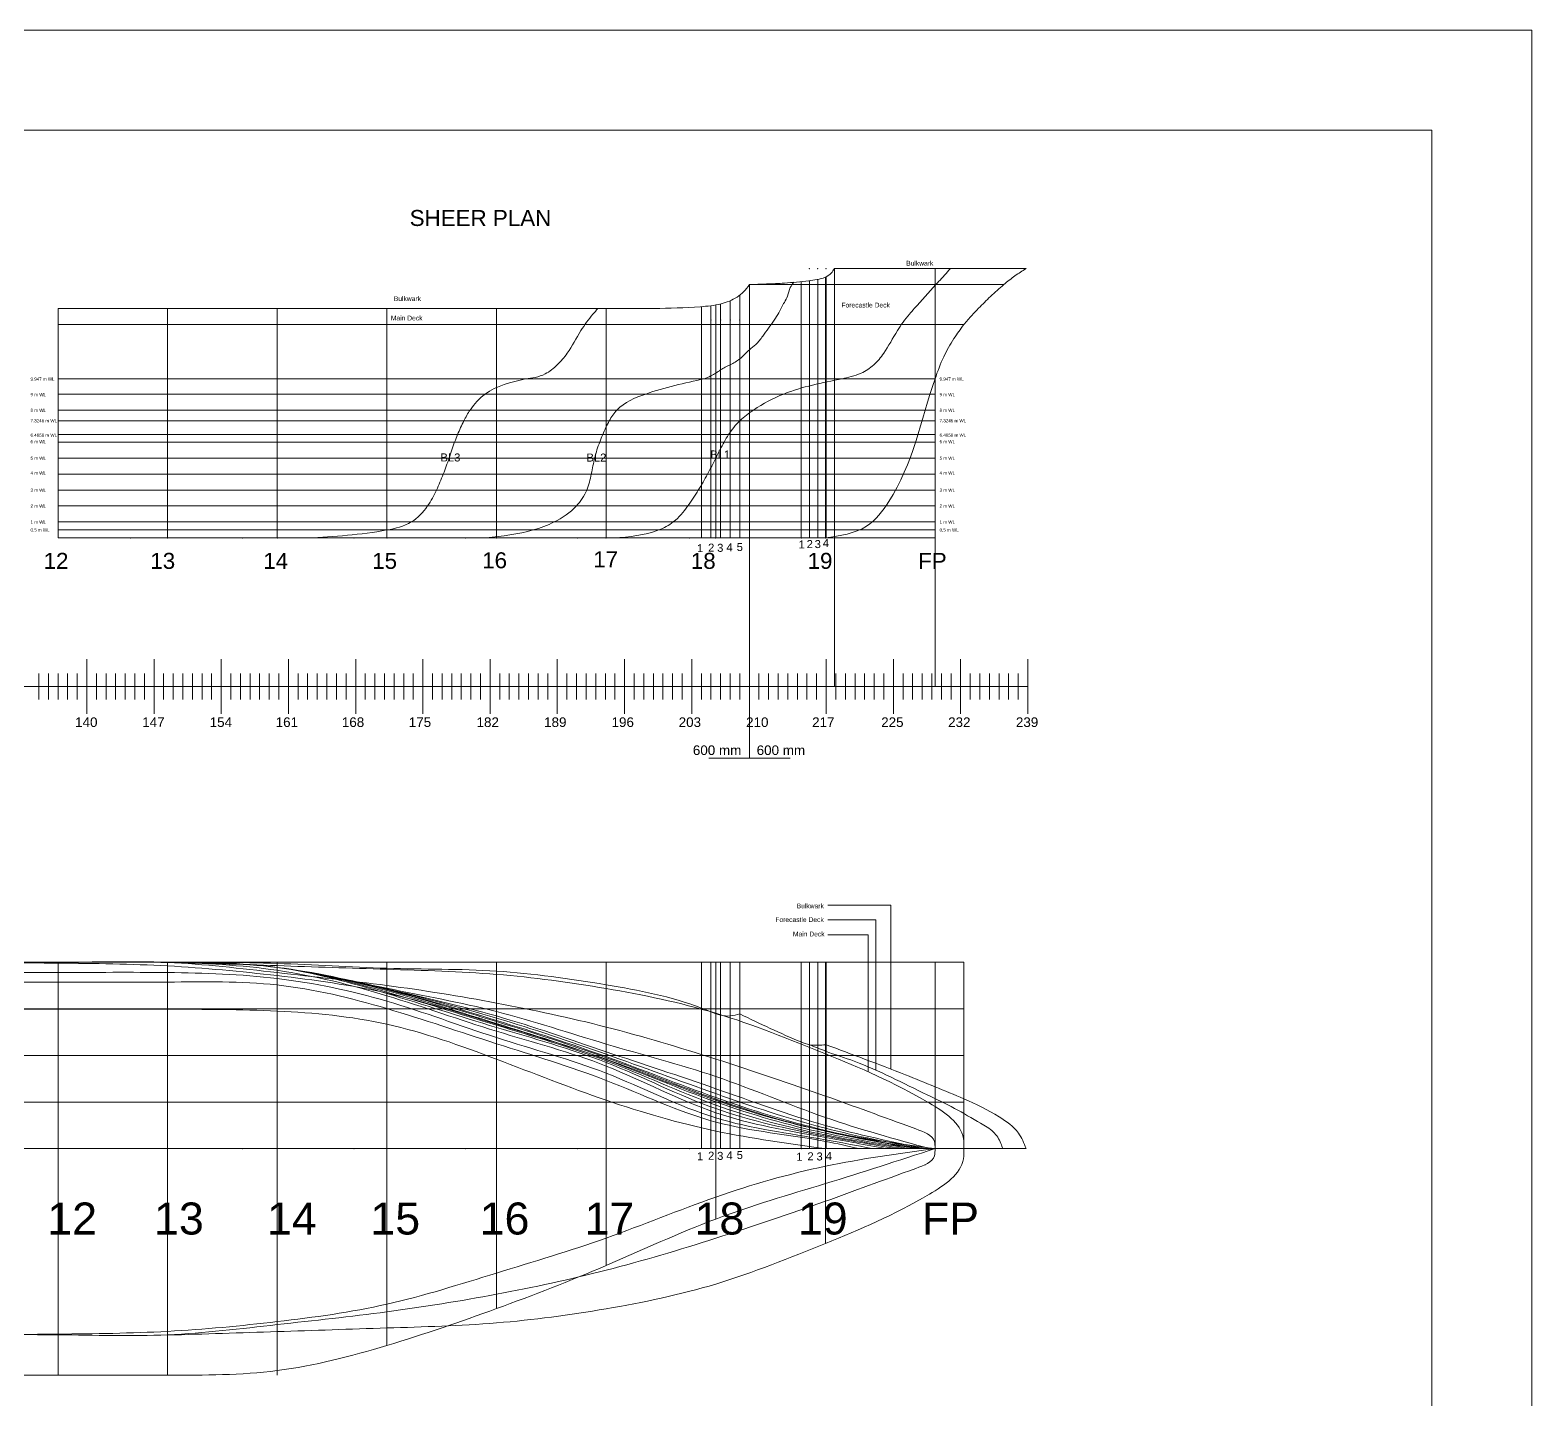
# Model space of a CAD drawing. Header units: inches. Extents: x 2352 to 5451, y 15 to 423.
# Drawn here: x 5337.8 to 5431.7, y 266.1 to 351.7 of the extents above; entities that cross this region are included whole.
import ezdxf

# ---------------------------------------------------------------- set-up
doc = ezdxf.new("R2010")
doc.units = ezdxf.units.IN
doc.header["$MEASUREMENT"] = 0
doc.styles.get("Standard").update_dxf_attribs({"font": 'arial.ttf'})

msp = doc.modelspace()

# ---------------------------------------------------------------- linework, layer by layer
at = {"lineweight": 9}
for p, q in [((5386.02709, 336.00143), (5386.03128, 319.97419)), ((5386.5445, 336.05827), (5386.5445, 319.97419)), ((5387.06192, 336.13347), (5387.06192, 319.97419)), ((5387.53828, 319.97419), (5387.53828, 336.28235)), ((5387.57933, 336.30167), (5387.57933, 319.97419)), ((5388.09674, 336.81419), (5400.0739, 336.81419)), ((5388.09674, 336.81419), (5388.09674, 310.69049)), ((5394.38828, 319.97419), (5394.38828, 336.81419)), ((5382.18828, 319.97419), (5382.18828, 335.15162)), ((5382.78828, 306.21512), (5382.78828, 335.81419)), ((5382.78828, 335.81419), (5398.68343, 335.81419)), ((5376.81942, 334.31419), (5339.58828, 334.31419)), ((5339.58828, 333.31419), (5339.58828, 334.31419)), ((5346.43828, 319.97419), (5346.43828, 334.31419)), ((5353.28828, 319.97419), (5353.28828, 334.31419)), ((5360.13828, 319.97419), (5360.13828, 334.31419)), ((5366.98828, 319.97419), (5366.98828, 334.31419)), ((5373.83828, 319.97419), (5373.83828, 334.31419)), ((5379.78828, 319.97419), (5379.78828, 334.43665)), ((5380.38828, 319.97419), (5380.38828, 334.49513)), ((5380.68828, 319.97419), (5380.68828, 334.54117)), ((5380.98828, 319.97419), (5380.98828, 334.60478)), ((5381.58828, 319.97419), (5381.58828, 334.80548)), ((5339.58828, 333.31419), (5396.19109, 333.31419)), ((5339.58828, 319.97419), (5339.58828, 333.31419)), ((5339.58828, 329.92119), (5394.38828, 329.92119)), ((5394.38828, 329.92119), (5394.38828, 319.97419)), ((5339.58828, 328.97419), (5394.38828, 328.97419)), ((5339.58828, 327.97419), (5394.38828, 327.97419)), ((5339.58828, 327.29879), (5394.38828, 327.29879)), ((5339.58828, 326.43979), (5394.38828, 326.43979)), ((5339.58828, 325.97419), (5394.38828, 325.97419)), ((5339.58828, 324.97419), (5394.38828, 324.97419)), ((5339.58828, 323.97419), (5394.38828, 323.97419)), ((5339.58828, 322.97419), (5394.38828, 322.97419)), ((5339.58828, 321.97419), (5394.38828, 321.97419)), ((5339.58828, 320.97419), (5394.38828, 320.97419)), ((5339.58828, 320.47419), (5394.38828, 320.47419)), ((5387.53828, 319.97419), (5387.53828, 320.59219)), ((5387.53828, 319.97419), (5339.58828, 319.97419)), ((5339.58828, 319.97419), (5387.53828, 319.97419)), ((5387.53828, 319.97419), (5394.38828, 319.97419)), ((5394.38828, 319.97419), (5394.38828, 310.69049)), ((5341.38828, 308.98459), (5341.38828, 312.3964)), ((5341.38828, 308.98459), (5341.38828, 312.3964)), ((5341.38828, 308.98459), (5341.38828, 312.3964)), ((5345.58828, 308.98459), (5345.58828, 312.3964)), ((5345.58828, 308.98459), (5345.58828, 312.3964)), ((5345.58828, 308.98459), (5345.58828, 312.3964)), ((5349.78828, 308.98459), (5349.78828, 312.3964)), ((5349.78828, 308.98459), (5349.78828, 312.3964)), ((5349.78828, 308.98459), (5349.78828, 312.3964)), ((5353.98828, 308.98459), (5353.98828, 312.3964)), ((5353.98828, 308.98459), (5353.98828, 312.3964)), ((5353.98828, 308.98459), (5353.98828, 312.3964)), ((5358.18828, 308.98459), (5358.18828, 312.3964)), ((5358.18828, 308.98459), (5358.18828, 312.3964)), ((5358.18828, 308.98459), (5358.18828, 312.3964)), ((5362.38828, 308.98459), (5362.38828, 312.3964)), ((5362.38828, 308.98459), (5362.38828, 312.3964)), ((5362.38828, 308.98459), (5362.38828, 312.3964)), ((5366.58828, 308.98459), (5366.58828, 312.3964)), ((5366.58828, 308.98459), (5366.58828, 312.3964)), ((5366.58828, 308.98459), (5366.58828, 312.3964)), ((5370.78828, 308.98459), (5370.78828, 312.3964)), ((5370.78828, 308.98459), (5370.78828, 312.3964)), ((5370.78828, 308.98459), (5370.78828, 312.3964)), ((5374.98828, 308.98459), (5374.98828, 312.3964)), ((5374.98828, 308.98459), (5374.98828, 312.3964)), ((5374.98828, 308.98459), (5374.98828, 312.3964)), ((5379.18828, 308.98459), (5379.18828, 312.3964)), ((5379.18828, 308.98459), (5379.18828, 312.3964)), ((5379.18828, 308.98459), (5379.18828, 312.3964)), ((5382.78828, 308.98459), (5382.78828, 312.3964)), ((5382.78828, 308.98459), (5382.78828, 312.3964)), ((5387.58828, 308.98459), (5387.58828, 312.3964)), ((5387.58828, 308.98459), (5387.58828, 312.3964)), ((5387.58828, 308.98459), (5387.58828, 312.3964)), ((5391.78828, 308.98459), (5391.78828, 312.3964)), ((5391.78828, 308.98459), (5391.78828, 312.3964)), ((5391.78828, 308.98459), (5391.78828, 312.3964)), ((5395.98828, 308.98459), (5395.98828, 312.3964)), ((5395.98828, 308.98459), (5395.98828, 312.3964)), ((5395.98828, 308.98459), (5395.98828, 312.3964)), ((5395.98828, 308.98459), (5395.98828, 312.3964)), ((5395.98828, 308.98459), (5395.98828, 312.3964)), ((5400.18828, 308.98459), (5400.18828, 312.3964)), ((5400.18828, 308.98459), (5400.18828, 312.3964)), ((5400.18828, 308.98459), (5400.18828, 312.3964)), ((5400.18828, 308.98459), (5400.18828, 312.3964)), ((5400.18828, 308.98459), (5400.18828, 312.3964)), ((5257.38828, 310.69049), (5394.38828, 310.69049)), ((5263.38828, 310.69049), (5364.78828, 310.69049)), ((5263.38828, 310.69049), (5382.78828, 310.69049)), ((5337.18828, 310.69049), (5341.38828, 310.69049)), ((5337.18828, 310.69049), (5341.38828, 310.69049)), ((5338.38828, 309.87345), (5338.38828, 311.50754)), ((5338.98828, 309.87345), (5338.98828, 311.50754)), ((5339.58828, 309.87345), (5339.58828, 311.50754)), ((5340.18828, 309.87345), (5340.18828, 311.50754)), ((5340.78828, 309.87345), (5340.78828, 311.50754)), ((5341.38828, 310.69049), (5340.78828, 310.69049)), ((5341.38828, 310.69049), (5345.58828, 310.69049)), ((5341.38828, 310.69049), (5345.58828, 310.69049)), ((5341.98828, 309.87345), (5341.98828, 311.50754)), ((5342.58828, 309.87345), (5342.58828, 311.50754)), ((5343.18828, 309.87345), (5343.18828, 311.50754)), ((5343.78828, 309.87345), (5343.78828, 311.50754)), ((5344.38828, 309.87345), (5344.38828, 311.50754)), ((5344.98828, 309.87345), (5344.98828, 311.50754)), ((5345.58828, 310.69049), (5344.98828, 310.69049)), ((5345.58828, 310.69049), (5349.78828, 310.69049)), ((5345.58828, 310.69049), (5349.78828, 310.69049)), ((5346.18828, 309.87345), (5346.18828, 311.50754)), ((5346.78828, 309.87345), (5346.78828, 311.50754)), ((5347.38828, 309.87345), (5347.38828, 311.50754)), ((5347.98828, 309.87345), (5347.98828, 311.50754)), ((5348.58828, 309.87345), (5348.58828, 311.50754)), ((5349.18828, 309.87345), (5349.18828, 311.50754)), ((5349.78828, 310.69049), (5349.18828, 310.69049)), ((5349.78828, 310.69049), (5353.98828, 310.69049)), ((5349.78828, 310.69049), (5353.98828, 310.69049)), ((5350.38828, 309.87345), (5350.38828, 311.50754)), ((5350.98828, 309.87345), (5350.98828, 311.50754)), ((5351.58828, 309.87345), (5351.58828, 311.50754)), ((5352.18828, 309.87345), (5352.18828, 311.50754)), ((5352.78828, 309.87345), (5352.78828, 311.50754)), ((5353.38828, 309.87345), (5353.38828, 311.50754)), ((5353.98828, 310.69049), (5353.38828, 310.69049)), ((5353.98828, 310.69049), (5358.18828, 310.69049)), ((5353.98828, 310.69049), (5358.18828, 310.69049)), ((5354.58828, 309.87345), (5354.58828, 311.50754)), ((5355.18828, 309.87345), (5355.18828, 311.50754)), ((5355.78828, 309.87345), (5355.78828, 311.50754)), ((5356.38828, 309.87345), (5356.38828, 311.50754)), ((5356.98828, 309.87345), (5356.98828, 311.50754)), ((5357.58828, 309.87345), (5357.58828, 311.50754)), ((5358.18828, 310.69049), (5357.58828, 310.69049)), ((5358.18828, 310.69049), (5362.38828, 310.69049)), ((5358.18828, 310.69049), (5362.38828, 310.69049)), ((5358.78828, 309.87345), (5358.78828, 311.50754)), ((5359.38828, 309.87345), (5359.38828, 311.50754)), ((5359.98828, 309.87345), (5359.98828, 311.50754)), ((5360.58828, 309.87345), (5360.58828, 311.50754)), ((5361.18828, 309.87345), (5361.18828, 311.50754)), ((5361.78828, 309.87345), (5361.78828, 311.50754)), ((5362.38828, 310.69049), (5361.78828, 310.69049)), ((5362.38828, 310.69049), (5366.58828, 310.69049)), ((5362.38828, 310.69049), (5366.58828, 310.69049)), ((5362.98828, 309.87345), (5362.98828, 311.50754)), ((5363.58828, 309.87345), (5363.58828, 311.50754)), ((5364.18828, 309.87345), (5364.18828, 311.50754)), ((5364.78828, 309.87345), (5364.78828, 311.50754)), ((5365.38828, 309.87345), (5365.38828, 311.50754)), ((5365.98828, 309.87345), (5365.98828, 311.50754)), ((5366.58828, 310.69049), (5365.98828, 310.69049)), ((5366.58828, 310.69049), (5370.78828, 310.69049)), ((5366.58828, 310.69049), (5370.78828, 310.69049)), ((5367.18828, 309.87345), (5367.18828, 311.50754)), ((5367.78828, 309.87345), (5367.78828, 311.50754)), ((5368.38828, 309.87345), (5368.38828, 311.50754)), ((5368.98828, 309.87345), (5368.98828, 311.50754)), ((5369.58828, 309.87345), (5369.58828, 311.50754)), ((5370.18828, 309.87345), (5370.18828, 311.50754)), ((5370.78828, 310.69049), (5370.18828, 310.69049)), ((5370.78828, 310.69049), (5374.98828, 310.69049)), ((5370.78828, 310.69049), (5374.98828, 310.69049)), ((5371.38828, 309.87345), (5371.38828, 311.50754)), ((5371.98828, 309.87345), (5371.98828, 311.50754)), ((5372.58828, 309.87345), (5372.58828, 311.50754)), ((5373.18828, 309.87345), (5373.18828, 311.50754)), ((5373.78828, 309.87345), (5373.78828, 311.50754)), ((5374.38828, 309.87345), (5374.38828, 311.50754)), ((5374.98828, 310.69049), (5374.38828, 310.69049)), ((5374.98828, 310.69049), (5379.18828, 310.69049)), ((5374.98828, 310.69049), (5379.18828, 310.69049)), ((5375.58828, 309.87345), (5375.58828, 311.50754)), ((5376.18828, 309.87345), (5376.18828, 311.50754)), ((5376.78828, 309.87345), (5376.78828, 311.50754)), ((5377.38828, 309.87345), (5377.38828, 311.50754)), ((5377.98828, 309.87345), (5377.98828, 311.50754)), ((5378.58828, 309.87345), (5378.58828, 311.50754)), ((5379.18828, 310.69049), (5378.58828, 310.69049)), ((5379.18828, 310.69049), (5383.38828, 310.69049)), ((5379.18828, 310.69049), (5383.38828, 310.69049)), ((5379.78828, 309.87345), (5379.78828, 311.50754)), ((5380.38828, 309.87345), (5380.38828, 311.50754)), ((5380.98828, 309.87345), (5380.98828, 311.50754)), ((5381.58828, 309.87345), (5381.58828, 311.50754)), ((5382.18828, 309.87345), (5382.18828, 311.50754)), ((5382.78828, 309.87345), (5382.78828, 311.50754)), ((5383.38828, 310.69049), (5382.78828, 310.69049)), ((5383.38828, 309.87345), (5383.38828, 311.50754)), ((5383.38828, 310.69049), (5387.58828, 310.69049)), ((5383.38828, 310.69049), (5387.58828, 310.69049)), ((5383.98828, 309.87345), (5383.98828, 311.50754)), ((5384.58828, 309.87345), (5384.58828, 311.50754)), ((5385.18828, 309.87345), (5385.18828, 311.50754)), ((5385.78828, 309.87345), (5385.78828, 311.50754)), ((5386.38828, 309.87345), (5386.38828, 311.50754)), ((5386.98828, 309.87345), (5386.98828, 311.50754)), ((5387.58828, 310.69049), (5386.98828, 310.69049)), ((5387.58828, 310.69049), (5391.78828, 310.69049)), ((5387.58828, 310.69049), (5391.78828, 310.69049)), ((5388.18828, 309.87345), (5388.18828, 311.50754)), ((5388.78828, 309.87345), (5388.78828, 311.50754)), ((5389.38828, 309.87345), (5389.38828, 311.50754)), ((5389.98828, 309.87345), (5389.98828, 311.50754)), ((5390.58828, 309.87345), (5390.58828, 311.50754)), ((5391.18828, 309.87345), (5391.18828, 311.50754)), ((5391.78828, 310.69049), (5391.18828, 310.69049)), ((5391.78828, 310.69049), (5395.98828, 310.69049)), ((5391.78828, 310.69049), (5395.98828, 310.69049)), ((5392.38828, 309.87345), (5392.38828, 311.50754)), ((5392.98828, 309.87345), (5392.98828, 311.50754)), ((5393.58828, 309.87345), (5393.58828, 311.50754)), ((5394.18828, 309.87345), (5394.18828, 311.50754)), ((5394.78828, 309.87345), (5394.78828, 311.50754)), ((5395.38828, 309.87345), (5395.38828, 311.50754)), ((5395.98828, 310.69049), (5395.38828, 310.69049)), ((5396.19109, 310.69049), (5395.98828, 310.69049)), ((5395.98828, 310.69049), (5400.18828, 310.69049)), ((5395.98828, 310.69049), (5400.18828, 310.69049)), ((5396.58828, 309.87345), (5396.58828, 311.50754)), ((5397.18828, 309.87345), (5397.18828, 311.50754)), ((5397.78828, 309.87345), (5397.78828, 311.50754)), ((5398.38828, 309.87345), (5398.38828, 311.50754)), ((5398.98828, 309.87345), (5398.98828, 311.50754)), ((5399.58828, 309.87345), (5399.58828, 311.50754)), ((5400.18828, 310.69049), (5399.58828, 310.69049)), ((5382.78828, 309.87345), (5382.78828, 306.21512)), ((5382.78828, 306.21512), (5380.24544, 306.21512)), ((5385.33112, 306.21512), (5382.78828, 306.21512)), ((5387.68295, 297.03072), (5391.63608, 297.03072)), ((5391.63608, 286.77576), (5391.63608, 297.03072)), ((5387.68295, 296.1031), (5390.68766, 296.1031)), ((5390.68766, 286.71044), (5390.68766, 296.1031)), ((5387.68295, 295.17547), (5390.21732, 295.17547)), ((5390.21732, 286.60271), (5390.21732, 295.17547)), ((5251.90828, 293.46499), (5396.19028, 293.46499)), ((5339.58828, 281.80402), (5339.58828, 293.46499)), ((5339.58828, 281.80402), (5339.58828, 293.44102)), ((5339.58828, 281.80402), (5339.58828, 293.39902)), ((5346.43828, 281.80402), (5346.43828, 293.46499)), ((5346.43828, 281.80402), (5346.43828, 293.44102)), ((5346.43828, 281.80402), (5346.43828, 293.22402)), ((5353.28828, 281.80402), (5353.28828, 293.46499)), ((5360.13828, 281.80402), (5360.13828, 293.46499)), ((5366.98828, 281.80402), (5366.98828, 293.46499)), ((5373.83828, 281.80402), (5373.83828, 293.46499)), ((5379.78828, 281.80402), (5379.78828, 293.46499)), ((5380.38828, 281.80402), (5380.38828, 293.46499)), ((5380.68828, 281.80402), (5380.68828, 293.46499)), ((5380.98828, 281.80402), (5380.98828, 293.46499)), ((5381.58828, 281.80402), (5381.58828, 293.46499)), ((5382.18828, 281.80402), (5382.18828, 293.46499)), ((5386.02709, 293.46499), (5386.02709, 281.80402)), ((5386.5445, 293.46499), (5386.5445, 281.80402)), ((5387.06192, 293.46499), (5387.06192, 281.80402)), ((5387.53828, 281.80402), (5387.53828, 293.46499)), ((5387.57933, 293.46499), (5387.57933, 281.80402)), ((5394.38828, 281.80402), (5394.38828, 293.46499)), ((5396.19028, 281.53612), (5396.19028, 293.46499)), ((5353.28828, 281.80402), (5353.28828, 292.61702)), ((5360.13828, 281.80402), (5360.13828, 291.52602)), ((5251.90828, 290.54974), (5396.19028, 290.54974)), ((5366.98828, 281.80402), (5366.98828, 289.58102)), ((5251.90828, 287.6345), (5396.19028, 287.6345)), ((5373.83828, 281.80402), (5373.83828, 287.39302)), ((5387.53828, 275.87902), (5387.53828, 287.72902)), ((5251.90828, 284.71926), (5396.19028, 284.71926)), ((5380.68828, 281.80402), (5380.68828, 284.83402)), ((5387.53828, 281.80402), (5387.53828, 284.80402)), ((5380.68828, 281.80402), (5380.68828, 282.90512)), ((5387.53828, 281.80402), (5387.53828, 282.90502)), ((5254.64828, 281.80402), (5394.38828, 281.80402)), ((5339.58828, 281.80402), (5339.58828, 267.64022)), ((5346.43828, 281.80402), (5346.43828, 267.64022)), ((5353.28828, 281.80402), (5353.28828, 267.64022)), ((5360.13828, 281.98402), (5360.13828, 269.49872)), ((5366.98828, 281.80402), (5366.98828, 271.80742)), ((5373.83828, 281.80402), (5373.83828, 274.49792)), ((5380.68828, 281.80402), (5380.68828, 277.40592)), ((5387.53828, 281.80402), (5387.53828, 279.61852)), ((5394.38828, 281.80402), (5394.38828, 282.00402)), ((5394.38828, 281.80402), (5396.19028, 281.80402)), ((5396.19028, 281.80402), (5400.0739, 281.80402)), ((5393.77935, 280.80919), (5393.77935, 280.77635))]:
    msp.add_line(p, q, dxfattribs=at)
for points in [[(5221.43668, 203.22603), (5431.68668, 203.22603), (5431.68668, 351.72603), (5221.43668, 351.72603)], [(5227.68668, 209.47603), (5425.43668, 209.47603), (5425.43668, 345.47603), (5227.68668, 345.47603)]]:
    msp.add_lwpolyline(points, close=True, dxfattribs=at)
for points in [[(5388.09674, 336.81419), (5387.89774, 336.52679), (5387.51567, 336.27227), (5386.49825, 336.05309), (5384.98753, 335.90771), (5383.85666, 335.85327), (5382.78828, 335.81419)], [(5396.19109, 333.31419), (5396.68227, 333.88881), (5397.11018, 334.33222), (5397.85404, 335.06958), (5398.68343, 335.81419), (5399.38345, 336.35986), (5400.0739, 336.81419)], [(5382.78828, 335.81419), (5382.42398, 335.35808), (5382.01976, 335.03426), (5381.01765, 334.61215), (5379.72738, 334.43215), (5376.81942, 334.31419)], [(5379.96175, 329.92119), (5380.38828, 330.10008), (5380.98828, 330.47658), (5381.58828, 330.80509), (5382.18828, 331.16716), (5382.78828, 331.73416), (5383.19182, 332.07508), (5383.62003, 332.58444), (5383.98706, 333.0989), (5384.33371, 333.59298), (5384.63153, 334.05182), (5384.9741, 334.70381), (5385.178, 335.095), (5385.34113, 335.63289), (5385.57256, 335.9557)], [(5368.80687, 329.92119), (5369.40408, 330.0139), (5370.03239, 330.23227), (5370.78515, 330.79638), (5371.40549, 331.51894), (5372.26283, 332.93428), (5373.01034, 333.96562), (5373.31898, 334.31419)], [(5368.80687, 329.92119), (5366.27025, 328.97419), (5365.33865, 327.97419), (5364.94816, 327.29879), (5364.555, 326.43979), (5364.37132, 325.97419), (5364.02613, 324.97419), (5363.65936, 323.97419), (5363.23482, 322.97419), (5362.68135, 321.97419), (5361.66567, 320.97419), (5360.13828, 320.47419), (5355.20761, 319.97419)], [(5379.96175, 329.92119), (5376.30804, 328.97419), (5374.511, 327.97419), (5374.0323, 327.29879), (5373.62577, 326.43979), (5373.43856, 325.97419), (5373.12321, 324.97419), (5372.91193, 323.97419), (5372.62477, 322.97419), (5371.97862, 321.97419), (5370.59036, 320.97419), (5369.28223, 320.47419), (5366.34935, 319.97419)], [(5388.58043, 329.92119), (5384.93583, 328.97419), (5383.04604, 327.97419), (5382.18972, 327.29879), (5381.48342, 326.43979), (5381.21232, 325.97419), (5380.68828, 324.97419), (5380.17194, 323.97419), (5379.59715, 322.97419), (5378.94512, 321.97419), (5378.03388, 320.97419), (5377.12614, 320.47419), (5374.32798, 319.97419)], [(5251.90828, 281.80402), (5251.90828, 282.40402), (5254.64828, 284.40402), (5257.38828, 285.43581), (5264.23828, 287.49044), (5271.08828, 289.20402), (5277.93828, 290.55936), (5284.78828, 291.6215), (5291.63828, 292.40402), (5298.48828, 293.00402), (5305.33828, 293.44102), (5312.18828, 293.44102), (5319.03819, 293.44884), (5325.88828, 293.44102), (5332.73862, 293.45077), (5339.58828, 293.44102), (5346.43828, 293.44102), (5353.28828, 292.80402), (5360.13828, 292.00402), (5366.98828, 290.90402), (5373.83828, 289.40402), (5380.68828, 287.40402), (5387.53828, 285.09347), (5393.18559, 283.03811), (5394.34828, 282.24382), (5394.38828, 281.80402)], [(5251.90828, 281.80402), (5254.64828, 282.18902), (5257.38828, 282.59502), (5271.08828, 286.35602), (5277.93828, 288.63302), (5284.78828, 290.77902), (5291.63828, 292.22802), (5298.48828, 292.87502), (5305.33828, 293.24002), (5312.18828, 293.39802), (5319.03828, 293.44102), (5325.88828, 293.44102), (5332.73828, 293.44102), (5339.58828, 293.39902), (5346.43828, 293.22402), (5353.28828, 292.61702), (5360.13828, 291.52602), (5366.98828, 289.58102), (5373.83828, 287.39302), (5380.68828, 284.83402), (5387.53828, 282.90502), (5394.38828, 281.80402)], [(5252.30402, 281.80402), (5254.64828, 283.38722), (5257.38828, 284.42072), (5264.23828, 285.70152), (5271.08828, 287.32902), (5277.93828, 289.50282), (5284.78828, 291.12582), (5291.63828, 292.36232), (5298.48828, 293.30101), (5305.33828, 293.46499), (5312.18828, 293.46499), (5319.03828, 293.46499), (5325.88828, 293.46499), (5332.73828, 293.47205), (5339.58828, 293.46499), (5346.43828, 293.46499), (5353.28828, 293.13004), (5360.13828, 291.83002), (5366.98828, 290.37092), (5373.83828, 288.34262), (5380.68828, 286.30782), (5387.53828, 283.75402), (5394.08037, 281.80402)], [(5393.77935, 281.80402), (5387.53828, 283.25282), (5380.68828, 285.55262), (5373.83828, 287.86102), (5366.98828, 290.09552), (5360.13828, 291.78792), (5353.28828, 293.13004), (5346.43828, 293.46499), (5339.58828, 293.46499), (5332.73894, 293.47203), (5325.88828, 293.46499), (5319.03828, 293.46499), (5312.18828, 293.46499), (5305.33828, 293.46499), (5298.48828, 293.30101), (5291.63828, 292.23012), (5284.78828, 290.93042), (5277.93828, 289.05632), (5271.08828, 286.76362), (5264.23828, 284.89632), (5257.38828, 283.64972), (5253.19143, 281.80402)], [(5393.58016, 281.80402), (5387.53828, 283.07882), (5380.68828, 285.24402), (5373.83828, 287.70322), (5366.98828, 289.96392), (5360.13828, 291.77662), (5353.28828, 293.13004), (5346.43828, 293.46499), (5339.58828, 293.46499), (5332.73828, 293.47205), (5325.88828, 293.46499), (5319.03828, 293.46499), (5312.18828, 293.46499), (5305.33828, 293.46499), (5298.48828, 293.30101), (5291.63828, 292.24072), (5284.78828, 290.88562), (5277.93828, 288.90042), (5271.08828, 286.57332), (5264.23828, 284.55182), (5257.38828, 283.08052), (5254.64828, 281.80402)], [(5393.32071, 281.80402), (5387.53828, 282.94592), (5380.68828, 284.99722), (5373.83828, 287.55782), (5366.98828, 289.81822), (5360.13828, 291.75782), (5353.28828, 293.13004), (5346.43828, 293.46499), (5339.58828, 293.46499), (5332.73828, 293.47205), (5325.88828, 293.46499), (5319.03828, 293.46499), (5312.18828, 293.46499), (5305.33828, 293.46499), (5298.48828, 293.30101), (5291.63828, 292.22842), (5284.78828, 290.85662), (5277.93828, 288.76842), (5271.08828, 286.44832), (5264.23828, 284.23772), (5257.38828, 281.80402)], [(5260.40681, 281.80402), (5264.23828, 284.09612), (5271.08828, 286.41362), (5277.93828, 288.71282), (5284.78828, 290.83482), (5291.63828, 292.22262), (5298.48828, 293.30101), (5305.33828, 293.46499), (5312.18828, 293.46499), (5319.03828, 293.46499), (5325.88828, 293.46499), (5332.73828, 293.47205), (5339.58828, 293.46499), (5346.43828, 293.46499), (5353.28828, 293.13004), (5360.13828, 291.74182), (5366.98828, 289.74692), (5373.83828, 287.49032), (5380.68828, 284.90312), (5387.53828, 282.88922), (5393.17313, 281.80402)], [(5392.42364, 281.80402), (5387.53828, 282.66002), (5380.68828, 284.52892), (5373.83828, 287.29452), (5366.98828, 289.51992), (5360.13828, 291.59382), (5353.28828, 293.13004), (5346.43828, 293.46499), (5339.58828, 293.46499), (5332.73828, 293.47205), (5325.88828, 293.46499), (5319.03828, 293.46499), (5312.18828, 293.46499), (5305.33828, 293.46499), (5298.48828, 293.30101), (5291.63828, 292.20842), (5284.78828, 290.76612), (5277.93828, 288.53512), (5271.08828, 286.26002), (5264.23828, 283.58612), (5261.04573, 281.80402)], [(5391.93363, 281.80402), (5387.53828, 282.58892), (5380.68828, 284.30682), (5373.83828, 287.18622), (5366.98828, 289.38082), (5360.13828, 291.50062), (5353.28828, 293.13004), (5346.43828, 293.46499), (5339.58828, 293.46499), (5332.73828, 293.47205), (5325.88828, 293.46499), (5319.03828, 293.46499), (5312.18828, 293.46499), (5305.33828, 293.46499), (5298.48828, 293.30101), (5291.63828, 292.22412), (5284.78828, 290.75212), (5277.93828, 288.44192), (5271.08828, 286.09002), (5264.23828, 283.37132), (5261.04573, 281.80402)], [(5392.82757, 281.80402), (5387.53828, 282.77142), (5380.68828, 284.72222), (5373.83828, 287.37532), (5366.98828, 289.62622), (5360.13828, 291.68172), (5353.28828, 293.13004), (5346.43828, 293.46499), (5339.58828, 293.46499), (5332.73828, 293.47205), (5325.88828, 293.46499), (5319.03828, 293.46499), (5312.18828, 293.46499), (5305.33828, 293.46499), (5298.48828, 293.30101), (5291.63828, 292.21032), (5284.78828, 290.69672), (5277.93828, 288.61752), (5271.08828, 286.35892), (5264.23828, 283.90112), (5261.04573, 281.80402)], [(5391.32164, 281.80402), (5387.53828, 282.50652), (5380.68828, 284.05222), (5373.83828, 286.96582), (5366.98828, 289.14512), (5360.13828, 291.36142), (5353.28828, 292.95161), (5346.43828, 293.43972), (5339.58828, 293.43972), (5332.73828, 293.43972), (5325.88828, 293.46499), (5319.03828, 293.43972), (5312.18828, 293.43972), (5305.33828, 293.43972), (5298.48828, 293.1925), (5291.63828, 292.21872), (5284.78828, 290.69562), (5277.93828, 288.27652), (5271.08828, 285.86568), (5264.23828, 283.16432), (5261.04573, 281.80402)], [(5261.71023, 281.80402), (5264.23828, 282.89142), (5271.08828, 285.47222), (5277.93828, 288.03571), (5284.78828, 290.50812), (5291.63828, 292.11132), (5298.48828, 292.81182), (5305.33828, 292.81182), (5312.18828, 292.81182), (5319.03828, 292.81182), (5325.88828, 292.81182), (5332.73828, 292.81182), (5339.58828, 292.81182), (5346.43828, 292.81182), (5353.28828, 292.43752), (5360.13828, 291.02282), (5366.98828, 288.74732), (5373.83828, 286.51842), (5380.68828, 283.73002), (5387.53828, 282.36162), (5390.45178, 281.80402)], [(5396.19028, 281.80402), (5396.16074, 282.43752), (5394.03481, 284.65028), (5387.53828, 287.72902), (5380.68828, 290.26545), (5373.83828, 291.81315), (5366.98828, 292.6967), (5360.13828, 293.01497), (5353.28828, 293.24236), (5346.43828, 293.46499)], [(5346.43829, 293.46499), (5353.28828, 293.37953), (5360.13828, 293.07782), (5366.98828, 292.89897), (5373.83828, 292.04673), (5379.78828, 290.5927), (5380.38828, 290.35473), (5380.98828, 290.1468), (5381.58828, 290.09777), (5382.18828, 290.22881)], [(5262.45155, 281.80402), (5264.23828, 282.59672), (5271.08828, 285.27455), (5277.93828, 287.77574), (5284.78828, 290.15882), (5291.63828, 291.79982), (5298.48828, 292.21402), (5305.33828, 292.21402), (5312.18828, 292.21402), (5319.03828, 292.21402), (5325.88828, 292.21402), (5332.73828, 292.21402), (5339.58828, 292.21402), (5346.43828, 292.21402), (5353.2675, 292.03402), (5360.13828, 290.55652), (5366.98828, 288.36013), (5373.83828, 286.07112), (5380.68828, 283.46902), (5387.53828, 282.25632), (5389.65943, 281.80402)], [(5264.23828, 281.80402), (5271.08828, 284.02932), (5277.93828, 286.35582), (5284.78828, 288.63332), (5291.63828, 290.13923), (5298.48828, 290.51402), (5305.33828, 290.51402), (5312.18828, 290.51402), (5319.03828, 290.51402), (5325.88828, 290.51402), (5332.73828, 290.51402), (5339.58828, 290.51402), (5346.43828, 290.51402), (5353.28828, 290.40587), (5360.13828, 289.58132), (5366.98828, 287.39342), (5373.83828, 284.83362), (5380.68828, 282.90512), (5387.53828, 281.80402)], [(5382.18828, 290.22881), (5386.02709, 288.47097), (5386.5445, 288.30012), (5387.06192, 288.26843), (5387.57933, 288.30052)], [(5386.5445, 288.30012), (5387.53828, 287.90291), (5389.34502, 287.26297), (5393.90282, 285.16381), (5395.61372, 284.32345), (5397.23647, 283.39039), (5398.02894, 282.84962), (5398.50522, 282.13033), (5398.61873, 281.80402)], [(5387.57933, 288.30052), (5389.98994, 287.40242), (5392.54029, 286.42006), (5394.38828, 285.66843), (5396.19028, 284.92042), (5398.40011, 283.7873), (5399.60246, 282.77704), (5400.0739, 281.80402)], [(5251.90828, 281.80402), (5251.90828, 281.20402), (5254.64828, 279.20402), (5257.38828, 278.17223), (5264.23828, 276.1176), (5271.08828, 274.40402), (5277.93828, 273.04868), (5284.78828, 271.98654), (5291.63828, 271.20402), (5298.48828, 270.60402), (5305.33828, 270.16702), (5312.18828, 270.16702), (5319.03819, 270.1592), (5325.88828, 270.16702), (5332.73862, 270.15727), (5339.58828, 270.16702), (5346.43828, 270.16702), (5353.28828, 270.80402), (5360.13828, 271.60402), (5366.98828, 272.70402), (5373.83828, 274.20402), (5380.68828, 276.20402), (5387.53828, 278.51457), (5393.18559, 280.56993), (5394.34828, 281.36422), (5394.38828, 281.80402)], [(5251.90828, 281.80402), (5254.64828, 281.41902), (5257.38828, 281.01302), (5271.08828, 277.25202), (5277.93828, 274.97502), (5284.78828, 272.82902), (5291.63828, 271.38002), (5298.48828, 270.73302), (5305.33828, 270.36802), (5312.18828, 270.21002), (5319.03828, 270.16702), (5325.88828, 270.16702), (5332.73828, 270.16702), (5339.58828, 270.20902), (5346.43828, 270.38402), (5353.28828, 270.99102), (5360.13828, 272.08202), (5366.98828, 274.02702), (5373.83828, 276.21502), (5380.68828, 278.77402), (5387.53828, 280.70302), (5394.38828, 281.80402)], [(5257.38828, 279.14182), (5264.23828, 278.08052), (5271.08828, 275.77972), (5284.78828, 270.15242), (5291.63828, 268.27632), (5298.48828, 267.64022), (5305.33828, 267.64022), (5312.18828, 267.64022), (5319.03828, 267.64022), (5325.88828, 267.64022), (5332.73828, 267.64022), (5339.58828, 267.64022), (5346.43828, 267.64022), (5353.28828, 267.93342), (5360.13828, 269.49872), (5366.98828, 271.80742), (5373.83828, 274.49792), (5380.68828, 277.40592), (5387.53828, 279.61852), (5394.38828, 281.80402)], [(5396.19028, 281.80402), (5396.16074, 281.17052), (5394.03481, 278.95776), (5387.53828, 275.87902), (5380.68828, 273.34259), (5373.83828, 271.79489), (5366.98828, 270.91134), (5360.13828, 270.59307), (5353.28828, 270.36568), (5346.43828, 270.14305)]]:
    msp.add_spline(points, degree=3, dxfattribs=at)
for points, knots in [([(5388.58043, 329.92119), (5388.77022, 329.96673), (5389.17083, 330.06286), (5389.8705, 330.27913), (5390.5922, 330.76318), (5391.35008, 331.68843), (5391.93806, 332.84481), (5392.5997, 333.76883), (5392.98848, 334.19903), (5393.09255, 334.31419), (5393.54441, 334.81419), (5393.99626, 335.31419), (5394.44812, 335.81419), (5394.50352, 335.8755), (5394.55892, 335.9368), (5394.61432, 335.9981), (5394.86016, 336.27013), (5395.106, 336.54216), (5395.35183, 336.81419)], [0, 0, 0, 0, 0.58581763, 1.23657536, 2.18734123, 3.13965819, 4.79442188, 6.06816491, 6.53374412, 6.53374412, 6.53374412, 8.55525006, 8.55525006, 8.55525006, 8.80310258, 8.80310258, 8.80310258, 9.90292068, 9.90292068, 9.90292068, 9.90292068]), ([(5387.53828, 319.97419), (5388.46083, 320.10879), (5390.09717, 320.34753), (5392.89563, 323.91417), (5393.58734, 327.82695), (5394.87563, 331.25948), (5395.50865, 332.38628), (5395.97555, 333.02893), (5396.19109, 333.31419)], [0, 0, 0, 0, 2.67949748, 4.75269205, 12.94493453, 14.42258797, 15.73372175, 16.80574875, 16.80574875, 16.80574875, 16.80574875])]:
    msp.add_open_spline(points, degree=3, knots=knots, dxfattribs=at)
for p in [(5386.5445, 336.81419), (5387.06192, 336.81419), (5387.57933, 336.81419), (5380.38828, 333.61042), (5380.98828, 333.61042), (5381.58828, 333.61042), (5382.18828, 333.61042), (5344.10928, 319.97419), (5346.43828, 319.97419), (5351.09628, 319.97419), (5353.28828, 319.97419), (5358.08328, 319.97419), (5360.13828, 319.97419), (5365.07028, 319.97419), (5366.98828, 319.97419), (5372.05728, 319.97419), (5373.83828, 319.97419), (5379.04428, 319.97419), (5380.68828, 319.97419), (5386.03128, 319.97419), (5387.53828, 319.97419), (5338.38828, 310.69049), (5338.98828, 310.69049), (5339.58828, 310.69049), (5340.18828, 310.69049), (5340.78828, 310.69049), (5341.98828, 310.69049), (5342.58828, 310.69049), (5343.18828, 310.69049), (5343.78828, 310.69049), (5344.38828, 310.69049), (5344.98828, 310.69049), (5346.18828, 310.69049), (5346.78828, 310.69049), (5347.38828, 310.69049), (5347.98828, 310.69049), (5348.58828, 310.69049), (5349.18828, 310.69049), (5350.38828, 310.69049), (5350.98828, 310.69049), (5351.58828, 310.69049), (5352.18828, 310.69049), (5352.78828, 310.69049), (5353.38828, 310.69049), (5354.58828, 310.69049), (5355.18828, 310.69049), (5355.78828, 310.69049), (5356.38828, 310.69049), (5356.98828, 310.69049), (5357.58828, 310.69049), (5358.78828, 310.69049), (5359.38828, 310.69049), (5359.98828, 310.69049), (5360.58828, 310.69049), (5361.18828, 310.69049), (5361.78828, 310.69049), (5362.98828, 310.69049), (5363.58828, 310.69049), (5364.18828, 310.69049), (5364.78828, 310.69049), (5365.38828, 310.69049), (5365.98828, 310.69049), (5367.18828, 310.69049), (5367.78828, 310.69049), (5368.38828, 310.69049), (5368.98828, 310.69049), (5369.58828, 310.69049), (5370.18828, 310.69049), (5371.38828, 310.69049), (5371.98828, 310.69049), (5372.58828, 310.69049), (5373.18828, 310.69049), (5373.78828, 310.69049), (5374.38828, 310.69049), (5375.58828, 310.69049), (5376.18828, 310.69049), (5376.78828, 310.69049), (5377.38828, 310.69049), (5377.98828, 310.69049), (5378.58828, 310.69049), (5379.78828, 310.69049), (5380.38828, 310.69049), (5380.98828, 310.69049), (5381.58828, 310.69049), (5382.18828, 310.69049), (5382.78828, 310.69049), (5383.98828, 310.69049), (5384.58828, 310.69049), (5385.18828, 310.69049), (5385.78828, 310.69049), (5386.38828, 310.69049), (5386.98828, 310.69049), (5388.18828, 310.69049), (5388.78828, 310.69049), (5389.38828, 310.69049), (5389.98828, 310.69049), (5390.58828, 310.69049), (5391.18828, 310.69049), (5392.38828, 310.69049), (5392.98828, 310.69049), (5393.58828, 310.69049), (5394.18828, 310.69049), (5394.78828, 310.69049), (5395.38828, 310.69049), (5396.58828, 310.69049), (5397.18828, 310.69049), (5397.78828, 310.69049), (5398.38828, 310.69049), (5398.98828, 310.69049), (5399.58828, 310.69049), (5351.09628, 281.80402), (5353.28828, 281.80402), (5358.08328, 281.80402), (5360.13828, 281.80402), (5365.07028, 281.80402), (5366.98828, 281.80402), (5372.05728, 281.80402), (5373.83828, 281.80402), (5379.04428, 281.80402), (5380.68828, 281.80402), (5386.03128, 281.80402), (5387.53828, 281.80402)]:
    msp.add_point(p, dxfattribs=at)

# ---------------------------------------------------------------- texts
for s, height, p in [('SHEER PLAN', 1, (5361.56185, 339.47728)), ('Bulkwark', 0.3, (5392.58285, 337.00009)), ('Bulkwark', 0.3, (5360.56855, 334.78576)), ('Forecastle Deck', 0.3, (5388.54099, 334.38265)), ('Main Deck', 0.3, (5360.38616, 333.57381)), ('9.947 m WL', 0.2, (5337.87064, 329.80686)), ('9.947 m WL', 0.2, (5394.67178, 329.80686)), ('9 m WL', 0.2, (5337.87064, 328.83615)), ('9 m WL', 0.2, (5394.67178, 328.83615)), ('8 m WL', 0.2, (5337.87064, 327.8568)), ('8 m WL', 0.2, (5394.67178, 327.8568)), ('7.3246 m WL', 0.2, (5337.87064, 327.20491)), ('7.3246 m WL', 0.2, (5394.67178, 327.20491)), ('6.4656 m WL', 0.2, (5337.87064, 326.30286)), ('6 m WL', 0.2, (5337.87064, 325.8932)), ('6.4656 m WL', 0.2, (5394.67178, 326.30286)), ('6 m WL', 0.2, (5394.67178, 325.8932)), ('5 m WL', 0.2, (5337.87064, 324.86466)), ('BL3', 0.5, (5363.48674, 324.75792)), ('BL2', 0.5, (5372.61093, 324.75263)), ('BL1', 0.5, (5380.34642, 324.94412)), ('5 m WL', 0.2, (5394.67178, 324.86466)), ('4 m WL', 0.2, (5337.87064, 323.93461)), ('4 m WL', 0.2, (5394.67178, 323.93461)), ('3 m WL', 0.2, (5337.87064, 322.86574)), ('3 m WL', 0.2, (5394.67178, 322.86574)), ('2 m WL', 0.2, (5337.87064, 321.86843)), ('2 m WL', 0.2, (5394.67178, 321.86843)), ('1 m WL', 0.2, (5337.87064, 320.86984)), ('1 m WL', 0.2, (5394.67178, 320.86984)), ('0.5 m WL', 0.2, (5337.87064, 320.37368)), ('0.5 m WL', 0.2, (5394.67178, 320.37368)), ('16', 1, (5366.09203, 318.07942)), ('17', 1, (5373.03137, 318.14514)), ('1', 0.5, (5379.51594, 319.08928)), ('2', 0.5, (5380.20817, 319.12072)), ('3', 0.5, (5380.77453, 319.11024)), ('4', 0.5, (5381.35138, 319.13644)), ('5', 0.5, (5381.9964, 319.16264)), ('1', 0.5, (5385.86063, 319.32014)), ('2', 0.5, (5386.36868, 319.344)), ('3', 0.5, (5386.86876, 319.344)), ('4', 0.5, (5387.37501, 319.40569)), ('12', 1, (5338.68746, 318.04483)), ('13', 1, (5345.35778, 318.04483)), ('14', 1, (5352.41437, 318.04483)), ('15', 1, (5359.21931, 318.04483)), ('18', 1, (5379.12865, 318.04483)), ('19', 1, (5386.42605, 318.04483)), ('FP', 1, (5393.33349, 318.04483)), ('140', 0.6, (5340.6574, 308.16066)), ('147', 0.6, (5344.85206, 308.16066)), ('154', 0.6, (5349.06449, 308.16066)), ('161', 0.6, (5353.18955, 308.16066)), ('168', 0.6, (5357.32371, 308.16066)), ('175', 0.6, (5361.50579, 308.16066)), ('182', 0.6, (5365.73992, 308.16066)), ('189', 0.6, (5369.96215, 308.16066)), ('196', 0.6, (5374.17596, 308.16066)), ('203', 0.6, (5378.37062, 308.16066)), ('210', 0.6, (5382.58305, 308.16066)), ('217', 0.6, (5386.70811, 308.16066)), ('225', 0.6, (5391.02395, 308.16066)), ('232', 0.6, (5395.20603, 308.16066)), ('239', 0.6, (5399.44016, 308.16066)), ('600 mm', 0.6, (5379.25657, 306.40876)), ('600 mm', 0.6, (5383.24386, 306.40876)), ('Bulkwark', 0.3, (5385.74388, 296.82466)), ('Forecastle Deck', 0.3, (5384.40931, 295.97074)), ('Main Deck', 0.3, (5385.50975, 295.07004)), ('1', 0.5, (5379.51594, 281.08076)), ('2', 0.5, (5380.20817, 281.1122)), ('3', 0.5, (5380.77453, 281.10172)), ('4', 0.5, (5381.35138, 281.12792)), ('5', 0.5, (5381.9964, 281.15412)), ('1', 0.5, (5385.72165, 281.04466)), ('2', 0.5, (5386.41387, 281.0761)), ('3', 0.5, (5386.98024, 281.06562)), ('4', 0.5, (5387.55709, 281.09182)), ('12', 2, (5338.92037, 276.43615)), ('13', 2, (5345.59069, 276.43615)), ('14', 2, (5352.64729, 276.43615)), ('15', 2, (5359.1082, 276.43615)), ('16', 2, (5365.93569, 276.43615)), ('17', 2, (5372.48825, 276.43615)), ('18', 2, (5379.36156, 276.43615)), ('19', 2, (5385.82247, 276.43615)), ('FP', 2, (5393.5664, 276.43615))]:
    msp.add_text(s, height=height, dxfattribs=at).set_placement(p)

doc.saveas('drawing.dxf')
